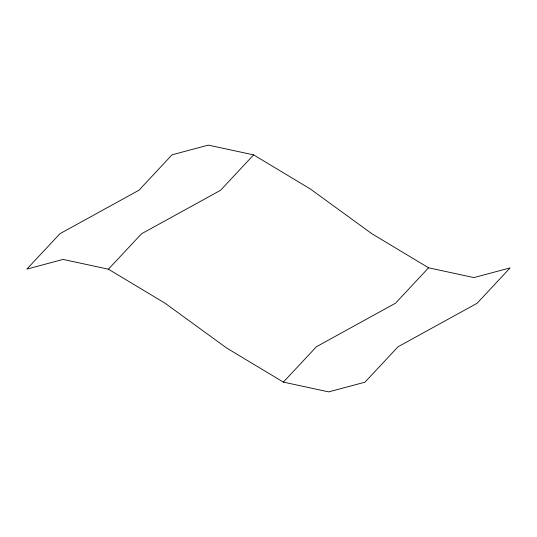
<?xml version="1.0" encoding="UTF-8"?>
<svg xmlns="http://www.w3.org/2000/svg" width="537" height="537" viewBox="0 0 537 537"><rect width="100%" height="100%" fill="white"/><g stroke="black" fill="none" stroke-linecap="round" stroke-linejoin="round"><path stroke-width="0.81" d="M108.42 269.191L141.526 233.77L220.519 190.313L253.632 154.884L310.265 188.93L371.94 233.77L428.58 267.809L473.903 277.582L510.15 267.889L477.037 303.311L398.051 346.774L364.938 382.196L328.691 391.882L283.368 382.116L226.728 348.07L165.06 303.23L108.42 269.191L63.098 259.418L26.85 269.111L59.963 233.689L138.949 190.226L172.062 154.804L208.309 145.118L253.632 154.884M283.368 382.116L316.481 346.687L395.467 303.23L428.58 267.809"/></g></svg>
